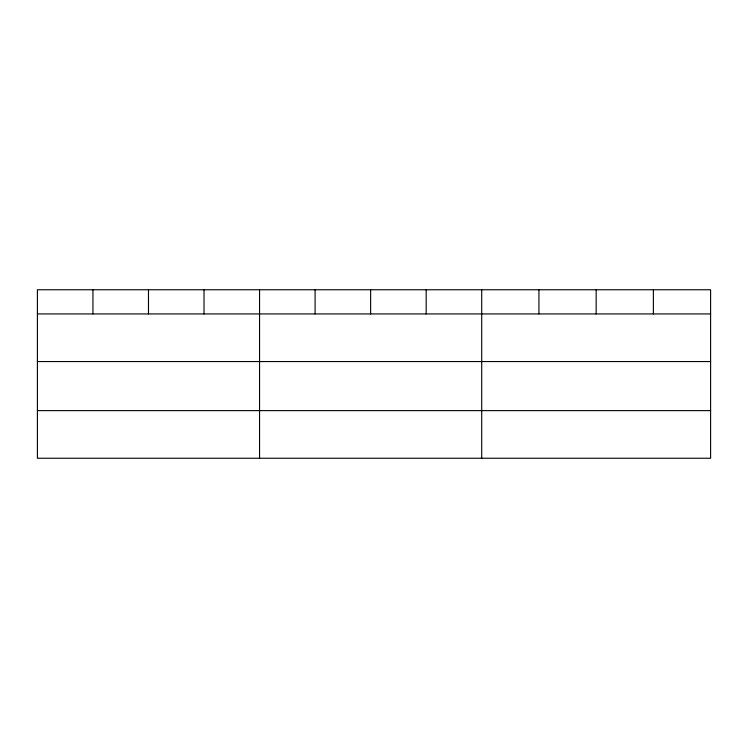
<?xml version="1.0" encoding="UTF-8"?>
<svg xmlns="http://www.w3.org/2000/svg" width="748" height="748" viewBox="0 0 748 748"><rect width="100%" height="100%" fill="white"/><g stroke="black" fill="none" stroke-linecap="round" stroke-linejoin="round"><path stroke-width="1.12" d="M710.6 361.555L710.6 289.757L37.4 289.757L37.4 458.244L710.6 458.244L710.6 361.555L37.4 361.555M37.4 313.936L710.6 313.936M37.4 410.624L710.6 410.624M653.378 289.757L653.378 313.936M596.156 289.757L596.156 313.936M538.934 289.757L538.934 313.936M481.712 289.757L481.712 458.244M426.173 289.757L426.173 313.936M370.634 289.757L370.634 313.936M315.095 289.757L315.095 313.936M259.556 289.757L259.556 458.244M204.017 289.757L204.017 313.936M148.478 289.757L148.478 313.936M92.939 289.757L92.939 313.936"/></g></svg>
